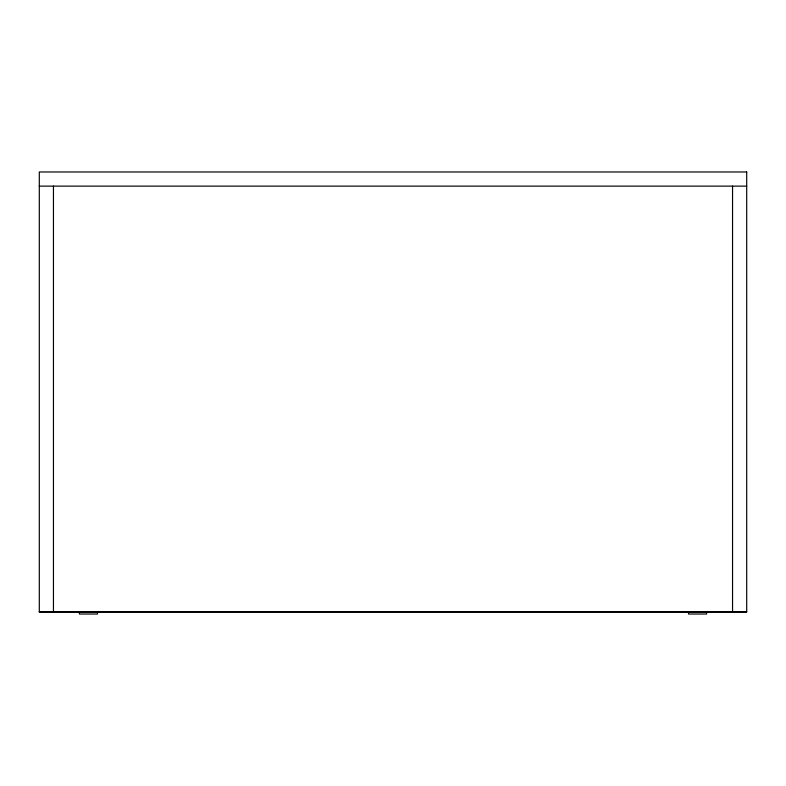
<?xml version="1.0" encoding="UTF-8"?>
<svg xmlns="http://www.w3.org/2000/svg" width="786" height="786" viewBox="0 0 786 786"><rect width="100%" height="100%" fill="white"/><g stroke="black" fill="none" stroke-linecap="round" stroke-linejoin="round"><path stroke-width="1.18" d="M39.3 186.125L746.7 186.125M39.3 611.665L746.7 611.665M732.552 186.125L732.552 612.137M706.614 611.577L706.614 614.023L688.536 614.023L688.536 611.577M97.464 611.577L97.464 614.023L79.386 614.023L79.386 611.577M53.448 186.125L53.448 612.137M746.7 171.977L39.3 171.977L39.3 612.137L746.7 612.137L746.7 171.977"/></g></svg>
